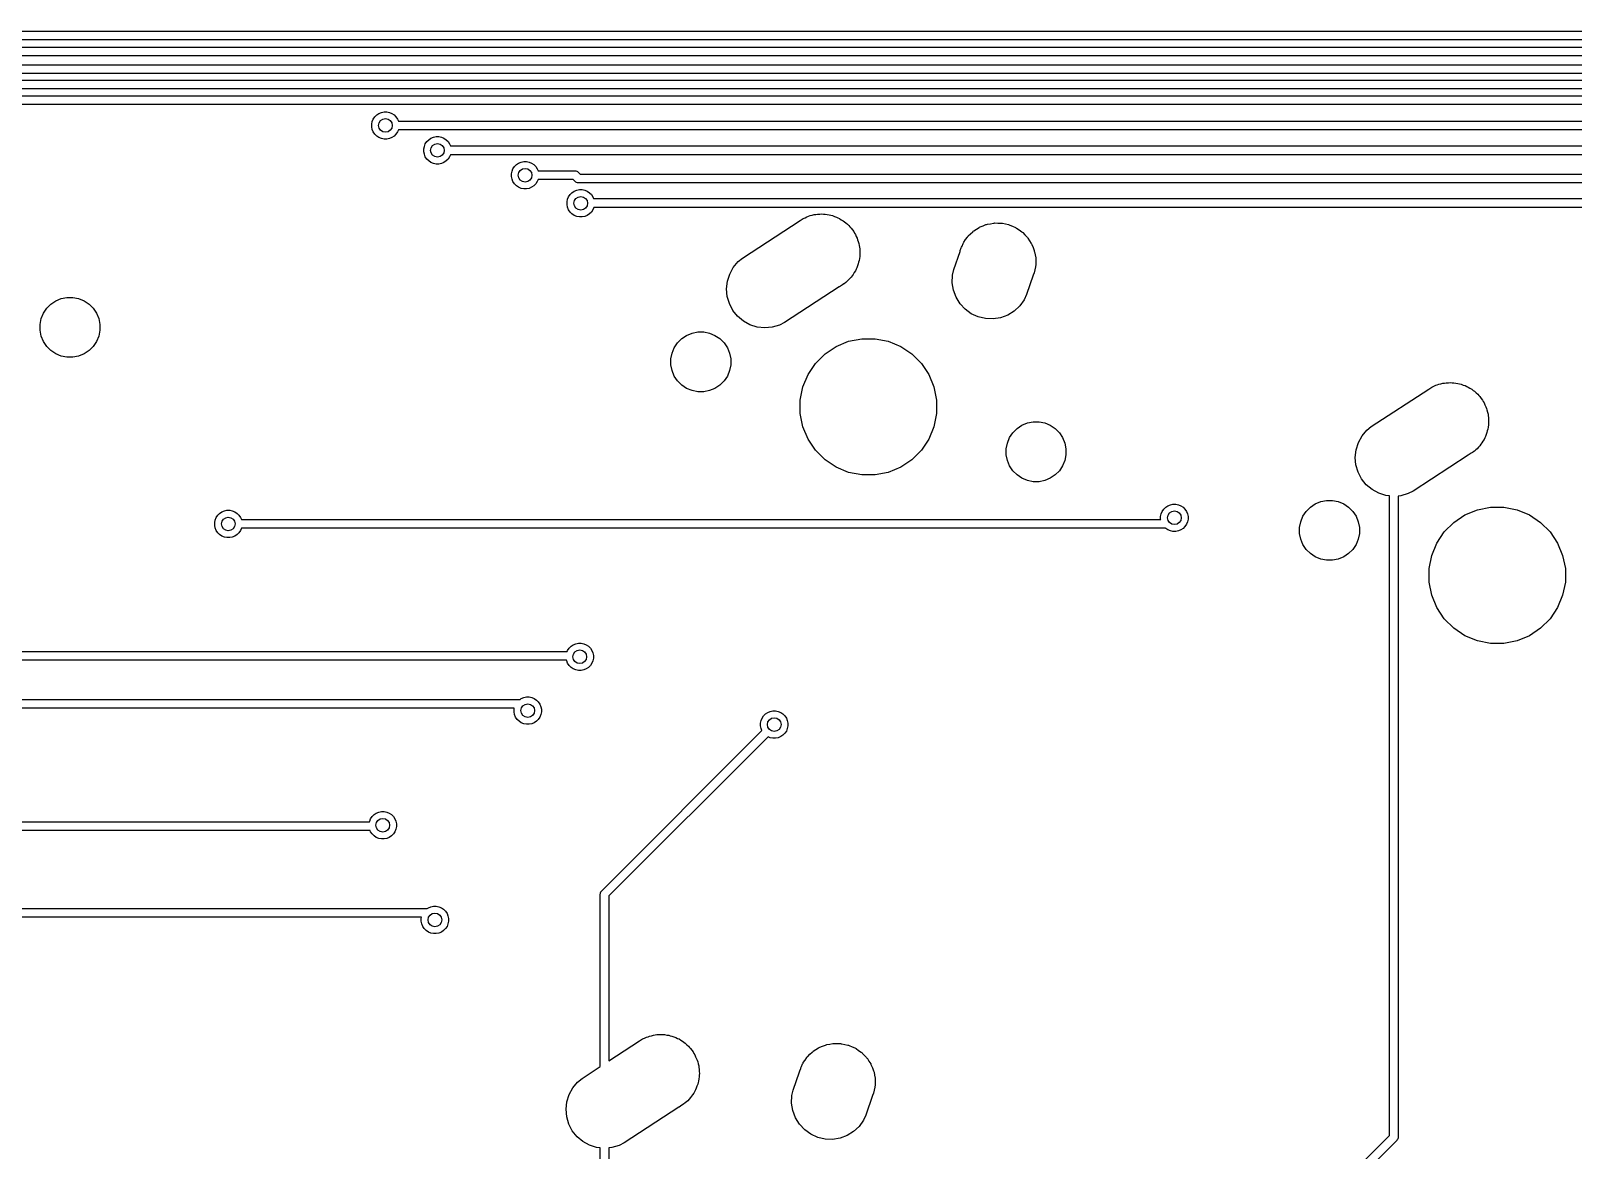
# Model space of a CAD drawing. Extents: x -26.1 to -7.5, y -7.6 to -2.2.
# Drawn here: x -18.563 to -16.785, y -3.48 to -2.191 of the extents above; entities that cross this region are included whole.
import ezdxf

# ---------------------------------------------------------------- set-up
doc = ezdxf.new("R2010")
doc.units = 0
doc.header["$MEASUREMENT"] = 0
doc.layers.add('BLACK', color=7, linetype='CONTINUOUS')

msp = doc.modelspace()

# ---------------------------------------------------------------- linework, layer by layer
at = {"layer": 'BLACK', "linetype": 'CONTINUOUS'}
for p, q in [((-21.1002, -2.191), (-8.00043, -2.192)), ((-8.00226, -2.202), (-21.0979, -2.201)), ((-20.8736, -2.20987), (-10.016, -2.20987)), ((-10.0178, -2.21987), (-20.8718, -2.21987)), ((-20.8088, -2.23), (-10.3214, -2.23)), ((-10.3233, -2.24), (-20.8069, -2.24)), ((-20.7338, -2.24787), (-10.9747, -2.24787)), ((-10.9781, -2.25787), (-20.7319, -2.25787)), ((-20.7264, -2.26575), (-12.2233, -2.26575)), ((-12.2251, -2.27575), (-20.7245, -2.27575)), ((-18.168, -2.29254), (-18.1662, -2.28996)), ((-18.1662, -2.28996), (-18.164, -2.28777)), ((-18.164, -2.28777), (-18.1615, -2.28604)), ((-18.1615, -2.28604), (-18.1586, -2.28486)), ((-18.1586, -2.28486), (-18.1556, -2.28425)), ((-18.1556, -2.28425), (-18.1524, -2.28425)), ((-18.1524, -2.28425), (-18.1494, -2.28486)), ((-18.1494, -2.28486), (-18.1465, -2.28604)), ((-18.1465, -2.28604), (-18.144, -2.28777)), ((-18.144, -2.28777), (-18.1418, -2.28996)), ((-18.1418, -2.28996), (-18.14, -2.29254)), ((-18.1697, -2.29845), (-18.1691, -2.29541)), ((-18.1697, -2.30155), (-18.1697, -2.29845)), ((-18.1691, -2.30459), (-18.1697, -2.30155)), ((-18.1691, -2.29541), (-18.168, -2.29254)), ((-18.168, -2.30746), (-18.1691, -2.30459)), ((-18.1662, -2.31004), (-18.168, -2.30746)), ((-18.164, -2.31223), (-18.1662, -2.31004)), ((-18.1418, -2.31004), (-18.144, -2.31223)), ((-18.14, -2.30746), (-18.1418, -2.31004)), ((-18.14, -2.29254), (-18.139, -2.295)), ((-18.139, -2.305), (-18.14, -2.30746)), ((-18.139, -2.295), (-13.1126, -2.295)), ((-13.1144, -2.305), (-18.139, -2.305)), ((-18.1615, -2.31396), (-18.164, -2.31223)), ((-18.1586, -2.31514), (-18.1615, -2.31396)), ((-18.1556, -2.31575), (-18.1586, -2.31514)), ((-18.1524, -2.31575), (-18.1556, -2.31575)), ((-18.1494, -2.31514), (-18.1524, -2.31575)), ((-18.1465, -2.31396), (-18.1494, -2.31514)), ((-18.144, -2.31223), (-18.1465, -2.31396)), ((-18.1097, -2.32707), (-18.1091, -2.32403)), ((-18.1097, -2.33017), (-18.1097, -2.32707)), ((-18.1091, -2.32403), (-18.108, -2.32116)), ((-18.108, -2.32116), (-18.1062, -2.31858)), ((-18.1062, -2.31858), (-18.104, -2.31639)), ((-18.104, -2.31639), (-18.1015, -2.31467)), ((-18.1015, -2.31467), (-18.0986, -2.31348)), ((-18.0986, -2.31348), (-18.0956, -2.31287)), ((-18.0956, -2.31287), (-18.0924, -2.31287)), ((-18.0924, -2.31287), (-18.0894, -2.31348)), ((-18.0894, -2.31348), (-18.0865, -2.31467)), ((-18.0865, -2.31467), (-18.084, -2.31639)), ((-18.084, -2.31639), (-18.0818, -2.31858)), ((-18.0818, -2.31858), (-18.08, -2.32116)), ((-18.08, -2.32116), (-18.079, -2.32362)), ((-18.079, -2.32362), (-14.0266, -2.32362)), ((-18.1091, -2.33322), (-18.1097, -2.33017)), ((-18.108, -2.33608), (-18.1091, -2.33322)), ((-18.1062, -2.33866), (-18.108, -2.33608)), ((-18.104, -2.34085), (-18.1062, -2.33866)), ((-18.1015, -2.34258), (-18.104, -2.34085)), ((-18.0986, -2.34376), (-18.1015, -2.34258)), ((-18.0956, -2.34437), (-18.0986, -2.34376)), ((-18.0924, -2.34437), (-18.0956, -2.34437)), ((-18.0894, -2.34376), (-18.0924, -2.34437)), ((-18.0865, -2.34258), (-18.0894, -2.34376)), ((-18.084, -2.34085), (-18.0865, -2.34258)), ((-18.0818, -2.33866), (-18.084, -2.34085)), ((-18.08, -2.33608), (-18.0818, -2.33866)), ((-18.079, -2.33362), (-18.08, -2.33608)), ((-14.0284, -2.33362), (-18.079, -2.33362)), ((-18.0052, -2.34721), (-18.003, -2.34501)), ((-18.003, -2.34501), (-18.0005, -2.34329)), ((-18.0005, -2.34329), (-17.9976, -2.3421)), ((-17.9976, -2.3421), (-17.9946, -2.3415)), ((-17.9946, -2.3415), (-17.9914, -2.3415)), ((-17.9914, -2.3415), (-17.9884, -2.3421)), ((-17.9884, -2.3421), (-17.9855, -2.34329)), ((-17.9855, -2.34329), (-17.983, -2.34501)), ((-17.983, -2.34501), (-17.9808, -2.34721)), ((-18.0087, -2.35569), (-18.0081, -2.35265)), ((-18.0087, -2.3588), (-18.0087, -2.35569)), ((-18.0081, -2.36184), (-18.0087, -2.3588)), ((-18.0081, -2.35265), (-18.007, -2.34978)), ((-18.007, -2.3647), (-18.0081, -2.36184)), ((-18.007, -2.34978), (-18.0052, -2.34721)), ((-17.9808, -2.34721), (-17.979, -2.34978)), ((-17.979, -2.34978), (-17.978, -2.35224)), ((-17.978, -2.36224), (-17.979, -2.3647)), ((-17.978, -2.35224), (-17.9358, -2.35224)), ((-17.9376, -2.36224), (-17.978, -2.36224)), ((-17.9355, -2.36436), (-17.9376, -2.36224)), ((-17.9358, -2.35224), (-17.9356, -2.35222)), ((-17.9356, -2.35222), (-17.9353, -2.35224)), ((-17.9353, -2.35224), (-17.9346, -2.35232)), ((-17.9346, -2.35232), (-17.9336, -2.3526)), ((-17.9336, -2.3526), (-17.9328, -2.35307)), ((-17.9328, -2.35307), (-17.932, -2.35369)), ((-17.932, -2.35369), (-17.9319, -2.35388)), ((-17.9319, -2.35388), (-17.9297, -2.356)), ((-17.9297, -2.356), (-14.8887, -2.356)), ((-18.0052, -2.36728), (-18.007, -2.3647)), ((-18.003, -2.36948), (-18.0052, -2.36728)), ((-18.0005, -2.3712), (-18.003, -2.36948)), ((-17.9976, -2.37239), (-18.0005, -2.3712)), ((-17.9946, -2.37299), (-17.9976, -2.37239)), ((-17.9914, -2.37299), (-17.9946, -2.37299)), ((-17.9884, -2.37239), (-17.9914, -2.37299)), ((-17.9855, -2.3712), (-17.9884, -2.37239)), ((-17.983, -2.36948), (-17.9855, -2.3712)), ((-17.9808, -2.36728), (-17.983, -2.36948)), ((-17.979, -2.3647), (-17.9808, -2.36728)), ((-17.9429, -2.38216), (-17.9412, -2.37958)), ((-17.9412, -2.37958), (-17.939, -2.37739)), ((-17.939, -2.37739), (-17.9364, -2.37567)), ((-17.9364, -2.37567), (-17.9335, -2.37448)), ((-17.9354, -2.36455), (-17.9355, -2.36436)), ((-17.9346, -2.36518), (-17.9354, -2.36455)), ((-17.9337, -2.36564), (-17.9346, -2.36518)), ((-17.9328, -2.36593), (-17.9337, -2.36564)), ((-17.9335, -2.37448), (-17.9305, -2.37387)), ((-17.9318, -2.36602), (-17.9328, -2.36593)), ((-17.9316, -2.366), (-17.9318, -2.36602)), ((-14.8905, -2.366), (-17.9316, -2.366)), ((-17.9305, -2.37387), (-17.9274, -2.37387)), ((-17.9274, -2.37387), (-17.9244, -2.37448)), ((-17.9244, -2.37448), (-17.9215, -2.37567)), ((-17.9215, -2.37567), (-17.9189, -2.37739)), ((-17.9189, -2.37739), (-17.9167, -2.37958)), ((-17.9167, -2.37958), (-17.915, -2.38216)), ((-17.9447, -2.38807), (-17.9441, -2.38503)), ((-17.9447, -2.39117), (-17.9447, -2.38807)), ((-17.9441, -2.39422), (-17.9447, -2.39117)), ((-17.9441, -2.38503), (-17.9429, -2.38216)), ((-17.9429, -2.39708), (-17.9441, -2.39422)), ((-17.9412, -2.39966), (-17.9429, -2.39708)), ((-17.915, -2.39708), (-17.9167, -2.39966)), ((-17.915, -2.38216), (-17.9141, -2.38428)), ((-17.9138, -2.39428), (-17.915, -2.39708)), ((-17.9141, -2.38428), (-16.1181, -2.38428)), ((-16.12, -2.39428), (-17.9138, -2.39428)), ((-17.939, -2.40185), (-17.9412, -2.39966)), ((-17.9364, -2.40358), (-17.939, -2.40185)), ((-17.9335, -2.40476), (-17.9364, -2.40358)), ((-17.9305, -2.40537), (-17.9335, -2.40476)), ((-17.9274, -2.40537), (-17.9305, -2.40537)), ((-17.9244, -2.40476), (-17.9274, -2.40537)), ((-17.9215, -2.40358), (-17.9244, -2.40476)), ((-17.9189, -2.40185), (-17.9215, -2.40358)), ((-17.9167, -2.39966), (-17.9189, -2.40185)), ((-17.7424, -2.4527), (-17.6761, -2.40948)), ((-17.6761, -2.40948), (-17.6727, -2.4072)), ((-17.6727, -2.4072), (-17.6704, -2.40626)), ((-17.6704, -2.40626), (-17.6683, -2.40514)), ((-17.6683, -2.40514), (-17.6664, -2.4046)), ((-17.6664, -2.4046), (-17.6646, -2.40386)), ((-17.6646, -2.40386), (-17.6622, -2.40338)), ((-17.6622, -2.40338), (-17.6599, -2.4027)), ((-17.6599, -2.4027), (-17.658, -2.40253)), ((-17.658, -2.40253), (-17.6561, -2.40216)), ((-17.6561, -2.40216), (-17.6536, -2.40216)), ((-17.6536, -2.40216), (-17.6512, -2.40194)), ((-17.6512, -2.40194), (-17.6493, -2.40216)), ((-17.6493, -2.40216), (-17.6473, -2.40216)), ((-17.6473, -2.40216), (-17.6449, -2.40263)), ((-17.6449, -2.40263), (-17.6425, -2.4029)), ((-17.6425, -2.4029), (-17.6407, -2.40348)), ((-17.6407, -2.40348), (-17.6388, -2.40386)), ((-17.6388, -2.40386), (-17.6365, -2.40479)), ((-17.6365, -2.40479), (-17.6342, -2.40552)), ((-17.6342, -2.40552), (-17.6325, -2.40646)), ((-17.6325, -2.40646), (-17.6307, -2.4072)), ((-17.6307, -2.4072), (-17.6287, -2.40855)), ((-17.6287, -2.40855), (-17.6266, -2.40972)), ((-17.6266, -2.40972), (-17.6251, -2.41097)), ((-17.6251, -2.41097), (-17.6235, -2.41204)), ((-17.6235, -2.41204), (-17.6217, -2.41377)), ((-17.6217, -2.41377), (-17.6199, -2.41534)), ((-17.6199, -2.41534), (-17.6187, -2.41684)), ((-17.6187, -2.41684), (-17.6173, -2.41821)), ((-17.4693, -2.41717), (-17.4686, -2.41675)), ((-17.4686, -2.41675), (-17.4652, -2.41551)), ((-17.4652, -2.41551), (-17.462, -2.41414)), ((-17.462, -2.41414), (-17.4612, -2.41399)), ((-17.4612, -2.41399), (-17.4604, -2.4137)), ((-17.4604, -2.4137), (-17.4569, -2.41314)), ((-17.4569, -2.41314), (-17.4534, -2.41244)), ((-17.4534, -2.41244), (-17.4526, -2.41244)), ((-17.4526, -2.41244), (-17.4518, -2.41231)), ((-17.4518, -2.41231), (-17.4482, -2.41244)), ((-17.4482, -2.41244), (-17.4447, -2.41244)), ((-17.4447, -2.41244), (-17.4439, -2.4126)), ((-17.4439, -2.4126), (-17.4431, -2.41263)), ((-17.4431, -2.41263), (-17.4396, -2.41345)), ((-17.4396, -2.41345), (-17.4361, -2.41414)), ((-17.4361, -2.41414), (-17.4354, -2.41445)), ((-17.4354, -2.41445), (-17.4346, -2.41464)), ((-17.4346, -2.41464), (-17.4313, -2.41612)), ((-17.4313, -2.41612), (-17.4281, -2.41748)), ((-17.6173, -2.41821), (-17.6159, -2.42024)), ((-17.6159, -2.42024), (-17.6144, -2.42214)), ((-17.6144, -2.42214), (-17.6135, -2.42386)), ((-17.6135, -2.42386), (-17.6125, -2.42547)), ((-17.6125, -2.42547), (-17.6115, -2.42772)), ((-17.6115, -2.42772), (-17.6104, -2.42988)), ((-17.6104, -2.42988), (-17.6099, -2.43174)), ((-17.6099, -2.43174), (-17.6091, -2.43353)), ((-17.6091, -2.43353), (-17.6086, -2.43592)), ((-17.4878, -2.43508), (-17.4875, -2.43435)), ((-17.4875, -2.43435), (-17.4854, -2.43146)), ((-17.4854, -2.43146), (-17.4834, -2.4285)), ((-17.4834, -2.4285), (-17.4829, -2.42793)), ((-17.4829, -2.42793), (-17.4824, -2.42727)), ((-17.4824, -2.42727), (-17.4798, -2.42485)), ((-17.4798, -2.42485), (-17.4773, -2.42233)), ((-17.4773, -2.42233), (-17.4766, -2.42188)), ((-17.4766, -2.42188), (-17.476, -2.42133)), ((-17.476, -2.42133), (-17.473, -2.41946)), ((-17.473, -2.41946), (-17.47, -2.41748)), ((-17.47, -2.41748), (-17.4693, -2.41717)), ((-17.4281, -2.41748), (-17.4274, -2.41793)), ((-17.4274, -2.41793), (-17.4267, -2.41827)), ((-17.4267, -2.41827), (-17.4238, -2.42035)), ((-17.4238, -2.42035), (-17.4208, -2.42233)), ((-17.4208, -2.42233), (-17.4202, -2.4229)), ((-17.4202, -2.4229), (-17.4196, -2.42337)), ((-17.4196, -2.42337), (-17.4172, -2.42598)), ((-17.4172, -2.42598), (-17.4146, -2.4285)), ((-17.4146, -2.4285), (-17.4142, -2.42917)), ((-17.4142, -2.42917), (-17.4136, -2.42976)), ((-17.4136, -2.42976), (-17.4118, -2.43279)), ((-17.4118, -2.43279), (-17.4098, -2.43575)), ((-17.6086, -2.43592), (-17.608, -2.43826)), ((-17.608, -2.43826), (-17.6078, -2.44019)), ((-17.6074, -2.45081), (-17.6079, -2.4532)), ((-17.6078, -2.44019), (-17.6074, -2.44208)), ((-17.6074, -2.44208), (-17.6074, -2.44452)), ((-17.6074, -2.44452), (-17.6072, -2.44695)), ((-17.6072, -2.44695), (-17.6074, -2.44887)), ((-17.6074, -2.44887), (-17.6074, -2.45081)), ((-17.4991, -2.46606), (-17.4919, -2.44517)), ((-17.4919, -2.44517), (-17.4916, -2.44381)), ((-17.4916, -2.44381), (-17.4905, -2.44105)), ((-17.4905, -2.44105), (-17.4902, -2.44029)), ((-17.4902, -2.44029), (-17.4896, -2.43904)), ((-17.4896, -2.43904), (-17.4883, -2.43575)), ((-17.4883, -2.43575), (-17.4878, -2.43508)), ((-17.4098, -2.43575), (-17.4095, -2.4365)), ((-17.4095, -2.4365), (-17.4091, -2.43718)), ((-17.4091, -2.43718), (-17.4078, -2.44052)), ((-17.4078, -2.44052), (-17.4064, -2.44381)), ((-17.4064, -2.44381), (-17.4063, -2.4446)), ((-17.4063, -2.4446), (-17.406, -2.44536)), ((-17.406, -2.44536), (-17.4054, -2.44887)), ((-17.4054, -2.44887), (-17.4047, -2.45237)), ((-17.4047, -2.45237), (-17.4047, -2.45318)), ((-17.7573, -2.47112), (-17.7531, -2.46348)), ((-17.7531, -2.46348), (-17.7475, -2.45679)), ((-17.7475, -2.45679), (-17.7424, -2.4527)), ((-17.6138, -2.46945), (-17.615, -2.47159)), ((-17.6125, -2.46743), (-17.6138, -2.46945)), ((-17.6117, -2.46564), (-17.6125, -2.46743)), ((-17.6108, -2.46394), (-17.6117, -2.46564)), ((-17.61, -2.46162), (-17.6108, -2.46394)), ((-17.6091, -2.45937), (-17.61, -2.46162)), ((-17.6087, -2.45747), (-17.6091, -2.45937)), ((-17.6082, -2.45562), (-17.6087, -2.45747)), ((-17.6079, -2.4532), (-17.6082, -2.45562)), ((-17.5006, -2.47242), (-17.4991, -2.46606)), ((-17.4064, -2.46965), (-17.4076, -2.47241)), ((-17.4058, -2.46616), (-17.4064, -2.46965)), ((-17.4049, -2.46269), (-17.4058, -2.46616)), ((-17.4047, -2.46109), (-17.4049, -2.46189)), ((-17.4049, -2.46189), (-17.4049, -2.46269)), ((-17.4047, -2.45318), (-17.4046, -2.45397)), ((-17.4046, -2.45397), (-17.4047, -2.45753)), ((-17.4047, -2.45753), (-17.4047, -2.46109)), ((-17.7609, -2.48811), (-17.7599, -2.47944)), ((-17.7599, -2.47944), (-17.7573, -2.47112)), ((-17.631, -2.48579), (-17.694, -2.52691)), ((-17.6307, -2.4857), (-17.631, -2.48579)), ((-17.6273, -2.48342), (-17.6307, -2.4857)), ((-17.6257, -2.48236), (-17.6273, -2.48342)), ((-17.6255, -2.4822), (-17.6257, -2.48236)), ((-17.6235, -2.48085), (-17.6255, -2.4822)), ((-17.6221, -2.47948), (-17.6235, -2.48085)), ((-17.6206, -2.47827), (-17.6221, -2.47948)), ((-17.619, -2.4764), (-17.6206, -2.47827)), ((-17.6173, -2.47468), (-17.619, -2.4764)), ((-17.6162, -2.47307), (-17.6173, -2.47468)), ((-17.615, -2.47159), (-17.6162, -2.47307)), ((-17.5009, -2.48114), (-17.5006, -2.47242)), ((-17.4995, -2.48975), (-17.5009, -2.48114)), ((-17.4076, -2.47241), (-17.4153, -2.49482)), ((-18.5443, -2.51054), (-18.5395, -2.50574)), ((-18.5395, -2.50574), (-18.5338, -2.50197)), ((-18.5338, -2.50197), (-18.5275, -2.49938)), ((-18.5275, -2.49938), (-18.5209, -2.49805)), ((-18.5209, -2.49805), (-18.5141, -2.49805)), ((-18.5141, -2.49805), (-18.5075, -2.49938)), ((-18.5075, -2.49938), (-18.5012, -2.50197)), ((-18.5012, -2.50197), (-18.4955, -2.50574)), ((-18.4955, -2.50574), (-18.4907, -2.51054)), ((-17.7601, -2.49681), (-17.7609, -2.48811)), ((-17.7577, -2.50518), (-17.7601, -2.49681)), ((-17.7537, -2.51292), (-17.7577, -2.50518)), ((-17.4964, -2.49793), (-17.4995, -2.48975)), ((-17.4919, -2.50535), (-17.4964, -2.49793)), ((-17.4859, -2.51174), (-17.4919, -2.50535)), ((-17.418, -2.50076), (-17.4231, -2.50784)), ((-17.4153, -2.49482), (-17.418, -2.50076)), ((-18.5519, -2.52911), (-18.5506, -2.52245)), ((-18.5506, -2.52245), (-18.548, -2.51618)), ((-18.548, -2.51618), (-18.5443, -2.51054)), ((-18.4907, -2.51054), (-18.487, -2.51618)), ((-18.487, -2.51618), (-18.4844, -2.52245)), ((-18.4844, -2.52245), (-18.4831, -2.52911)), ((-17.7482, -2.51973), (-17.7537, -2.51292)), ((-17.7415, -2.52534), (-17.7482, -2.51973)), ((-17.4789, -2.51685), (-17.4859, -2.51174)), ((-17.4709, -2.52048), (-17.4789, -2.51685)), ((-17.4624, -2.52249), (-17.4709, -2.52048)), ((-17.4537, -2.5228), (-17.4624, -2.52249)), ((-17.4451, -2.52141), (-17.4537, -2.5228)), ((-17.4369, -2.51836), (-17.4451, -2.52141)), ((-17.4295, -2.51378), (-17.4369, -2.51836)), ((-17.4231, -2.50784), (-17.4295, -2.51378)), ((-18.5519, -2.53589), (-18.5519, -2.52911)), ((-18.5506, -2.54255), (-18.5519, -2.53589)), ((-18.4831, -2.53589), (-18.4844, -2.54255)), ((-18.4831, -2.52911), (-18.4831, -2.53589)), ((-17.8069, -2.54174), (-17.8006, -2.53915)), ((-17.8006, -2.53915), (-17.794, -2.53782)), ((-17.794, -2.53782), (-17.7872, -2.53782)), ((-17.7872, -2.53782), (-17.7805, -2.53915)), ((-17.7805, -2.53915), (-17.7743, -2.54174)), ((-17.7339, -2.52954), (-17.7415, -2.52534)), ((-17.7256, -2.53217), (-17.7339, -2.52954)), ((-17.7169, -2.53312), (-17.7256, -2.53217)), ((-17.7082, -2.53237), (-17.7169, -2.53312)), ((-17.6998, -2.52993), (-17.7082, -2.53237)), ((-17.694, -2.52691), (-17.6998, -2.52993)), ((-18.548, -2.54882), (-18.5506, -2.54255)), ((-18.5443, -2.55446), (-18.548, -2.54882)), ((-18.5395, -2.55926), (-18.5443, -2.55446)), ((-18.4907, -2.55446), (-18.4955, -2.55926)), ((-18.487, -2.54882), (-18.4907, -2.55446)), ((-18.4844, -2.54255), (-18.487, -2.54882)), ((-17.8237, -2.56222), (-17.8211, -2.55595)), ((-17.8211, -2.55595), (-17.8173, -2.55031)), ((-17.8173, -2.55031), (-17.8125, -2.54551)), ((-17.8125, -2.54551), (-17.8069, -2.54174)), ((-17.7743, -2.54174), (-17.7686, -2.54551)), ((-17.7686, -2.54551), (-17.7638, -2.55031)), ((-17.7638, -2.55031), (-17.76, -2.55595)), ((-17.76, -2.55595), (-17.7575, -2.56222)), ((-17.6474, -2.56306), (-17.6346, -2.55447)), ((-17.6346, -2.55447), (-17.6203, -2.54855)), ((-17.6203, -2.54855), (-17.6051, -2.54554)), ((-17.6051, -2.54554), (-17.5897, -2.54554)), ((-17.5897, -2.54554), (-17.5745, -2.54855)), ((-17.5745, -2.54855), (-17.5602, -2.55447)), ((-17.5602, -2.55447), (-17.5474, -2.56306)), ((-18.5338, -2.56303), (-18.5395, -2.55926)), ((-18.5275, -2.56562), (-18.5338, -2.56303)), ((-18.5209, -2.56695), (-18.5275, -2.56562)), ((-18.5141, -2.56695), (-18.5209, -2.56695)), ((-18.5075, -2.56562), (-18.5141, -2.56695)), ((-18.5012, -2.56303), (-18.5075, -2.56562)), ((-18.4955, -2.55926), (-18.5012, -2.56303)), ((-17.825, -2.56888), (-17.8237, -2.56222)), ((-17.825, -2.57566), (-17.825, -2.56888)), ((-17.8237, -2.58232), (-17.825, -2.57566)), ((-17.7575, -2.56222), (-17.7561, -2.56888)), ((-17.7561, -2.57566), (-17.7575, -2.58232)), ((-17.7561, -2.56888), (-17.7561, -2.57566)), ((-17.667, -2.58685), (-17.6584, -2.57399)), ((-17.6584, -2.57399), (-17.6474, -2.56306)), ((-17.5474, -2.56306), (-17.5364, -2.57399)), ((-17.5364, -2.57399), (-17.5278, -2.58685)), ((-17.8211, -2.58859), (-17.8237, -2.58232)), ((-17.8173, -2.59423), (-17.8211, -2.58859)), ((-17.8125, -2.59903), (-17.8173, -2.59423)), ((-17.7638, -2.59423), (-17.7686, -2.59903)), ((-17.76, -2.58859), (-17.7638, -2.59423)), ((-17.7575, -2.58232), (-17.76, -2.58859)), ((-17.6729, -2.60114), (-17.667, -2.58685)), ((-17.5278, -2.58685), (-17.5219, -2.60114)), ((-17.8069, -2.6028), (-17.8125, -2.59903)), ((-17.8006, -2.6054), (-17.8069, -2.6028)), ((-17.794, -2.60672), (-17.8006, -2.6054)), ((-17.7872, -2.60672), (-17.794, -2.60672)), ((-17.7805, -2.6054), (-17.7872, -2.60672)), ((-17.7743, -2.6028), (-17.7805, -2.6054)), ((-17.7686, -2.59903), (-17.7743, -2.6028)), ((-17.6759, -2.6163), (-17.6729, -2.60114)), ((-17.5219, -2.60114), (-17.5189, -2.6163)), ((-17.018, -2.64682), (-16.9517, -2.6036)), ((-16.9517, -2.6036), (-16.9482, -2.60131)), ((-16.9482, -2.60131), (-16.946, -2.60038)), ((-16.946, -2.60038), (-16.9438, -2.59925)), ((-16.9438, -2.59925), (-16.942, -2.59871)), ((-16.942, -2.59871), (-16.9402, -2.59797)), ((-16.9402, -2.59797), (-16.9378, -2.5975)), ((-16.9378, -2.5975), (-16.9354, -2.59681)), ((-16.9354, -2.59681), (-16.9335, -2.59665)), ((-16.9335, -2.59665), (-16.9316, -2.59627)), ((-16.9316, -2.59627), (-16.9292, -2.59627)), ((-16.9292, -2.59627), (-16.9268, -2.59606)), ((-16.9268, -2.59606), (-16.9248, -2.59627)), ((-16.9248, -2.59627), (-16.9229, -2.59627)), ((-16.9229, -2.59627), (-16.9205, -2.59675)), ((-16.9205, -2.59675), (-16.9181, -2.59701)), ((-16.9181, -2.59701), (-16.9162, -2.59759)), ((-16.9162, -2.59759), (-16.9143, -2.59797)), ((-16.9143, -2.59797), (-16.9121, -2.59891)), ((-16.9121, -2.59891), (-16.9098, -2.59964)), ((-16.9098, -2.59964), (-16.9081, -2.60057)), ((-16.9081, -2.60057), (-16.9063, -2.60131)), ((-16.9063, -2.60131), (-16.9043, -2.60267)), ((-16.9043, -2.60267), (-16.9021, -2.60384)), ((-16.9021, -2.60384), (-16.9006, -2.60508)), ((-16.9006, -2.60508), (-16.899, -2.60616)), ((-16.899, -2.60616), (-16.8973, -2.60788)), ((-16.8973, -2.60788), (-16.8954, -2.60945)), ((-16.8954, -2.60945), (-16.8942, -2.61096)), ((-16.8942, -2.61096), (-16.8929, -2.61233)), ((-16.8929, -2.61233), (-16.8915, -2.61435)), ((-17.6759, -2.63177), (-17.6759, -2.6163)), ((-17.5189, -2.6163), (-17.5189, -2.63177)), ((-16.8915, -2.61435), (-16.89, -2.61626)), ((-16.89, -2.61626), (-16.8891, -2.61797)), ((-16.8891, -2.61797), (-16.888, -2.61958)), ((-16.888, -2.61958), (-16.8871, -2.62183)), ((-16.8871, -2.62183), (-16.886, -2.624)), ((-16.886, -2.624), (-16.8854, -2.62585)), ((-16.8854, -2.62585), (-16.8847, -2.62764)), ((-16.8847, -2.62764), (-16.8842, -2.63003)), ((-16.8842, -2.63003), (-16.8835, -2.63237)), ((-17.6729, -2.64693), (-17.6759, -2.63177)), ((-17.667, -2.66122), (-17.6729, -2.64693)), ((-17.5219, -2.64693), (-17.5278, -2.66122)), ((-17.5189, -2.63177), (-17.5219, -2.64693)), ((-17.4262, -2.64904), (-17.4205, -2.64527)), ((-17.4205, -2.64527), (-17.4143, -2.64267)), ((-17.4143, -2.64267), (-17.4076, -2.64135)), ((-17.4076, -2.64135), (-17.4008, -2.64135)), ((-17.4008, -2.64135), (-17.3942, -2.64267)), ((-17.3942, -2.64267), (-17.3879, -2.64527)), ((-17.3879, -2.64527), (-17.3822, -2.64904)), ((-17.0231, -2.65091), (-17.018, -2.64682)), ((-16.8834, -2.64731), (-16.8837, -2.64974)), ((-16.8835, -2.63237), (-16.8833, -2.6343)), ((-16.883, -2.64492), (-16.8834, -2.64731)), ((-16.8833, -2.6343), (-16.883, -2.6362)), ((-16.883, -2.6362), (-16.883, -2.63864)), ((-16.883, -2.63864), (-16.8828, -2.64107)), ((-16.8828, -2.64107), (-16.883, -2.64299)), ((-16.883, -2.64299), (-16.883, -2.64492)), ((-17.6584, -2.67408), (-17.667, -2.66122)), ((-17.5278, -2.66122), (-17.5364, -2.67408)), ((-17.4373, -2.66575), (-17.4347, -2.65948)), ((-17.4347, -2.65948), (-17.431, -2.65384)), ((-17.431, -2.65384), (-17.4262, -2.64904)), ((-17.3822, -2.64904), (-17.3774, -2.65384)), ((-17.3774, -2.65384), (-17.3737, -2.65948)), ((-17.3737, -2.65948), (-17.3711, -2.66575)), ((-17.0355, -2.67356), (-17.0329, -2.66524)), ((-17.0329, -2.66524), (-17.0287, -2.65759)), ((-17.0287, -2.65759), (-17.0231, -2.65091)), ((-16.8905, -2.66571), (-16.8918, -2.66719)), ((-16.8894, -2.66357), (-16.8905, -2.66571)), ((-16.888, -2.66154), (-16.8894, -2.66357)), ((-16.8873, -2.65975), (-16.888, -2.66154)), ((-16.8863, -2.65806), (-16.8873, -2.65975)), ((-16.8856, -2.65573), (-16.8863, -2.65806)), ((-16.8847, -2.65348), (-16.8856, -2.65573)), ((-16.8843, -2.65158), (-16.8847, -2.65348)), ((-16.8837, -2.64974), (-16.8843, -2.65158)), ((-17.6474, -2.68501), (-17.6584, -2.67408)), ((-17.5364, -2.67408), (-17.5474, -2.68501)), ((-17.4387, -2.67241), (-17.4373, -2.66575)), ((-17.4387, -2.67919), (-17.4387, -2.67241)), ((-17.4373, -2.68585), (-17.4387, -2.67919)), ((-17.3711, -2.66575), (-17.3698, -2.67241)), ((-17.3698, -2.67919), (-17.3711, -2.68585)), ((-17.3698, -2.67241), (-17.3698, -2.67919)), ((-17.0365, -2.68223), (-17.0355, -2.67356)), ((-17.0357, -2.69092), (-17.0365, -2.68223)), ((-16.9065, -2.67991), (-16.9696, -2.72103)), ((-16.9063, -2.67981), (-16.9065, -2.67991)), ((-16.9029, -2.67753), (-16.9063, -2.67981)), ((-16.9013, -2.67648), (-16.9029, -2.67753)), ((-16.9011, -2.67632), (-16.9013, -2.67648)), ((-16.899, -2.67496), (-16.9011, -2.67632)), ((-16.8977, -2.6736), (-16.899, -2.67496)), ((-16.8961, -2.67239), (-16.8977, -2.6736)), ((-16.8946, -2.67052), (-16.8961, -2.67239)), ((-16.8929, -2.66879), (-16.8946, -2.67052)), ((-16.8918, -2.66719), (-16.8929, -2.66879)), ((-17.6346, -2.6936), (-17.6474, -2.68501)), ((-17.6203, -2.69952), (-17.6346, -2.6936)), ((-17.6051, -2.70254), (-17.6203, -2.69952)), ((-17.5745, -2.69952), (-17.5897, -2.70254)), ((-17.5602, -2.6936), (-17.5745, -2.69952)), ((-17.5474, -2.68501), (-17.5602, -2.6936)), ((-17.4347, -2.69212), (-17.4373, -2.68585)), ((-17.431, -2.69776), (-17.4347, -2.69212)), ((-17.4262, -2.70256), (-17.431, -2.69776)), ((-17.3774, -2.69776), (-17.3822, -2.70256)), ((-17.3737, -2.69212), (-17.3774, -2.69776)), ((-17.3711, -2.68585), (-17.3737, -2.69212)), ((-17.0333, -2.6993), (-17.0357, -2.69092)), ((-17.0292, -2.70704), (-17.0333, -2.6993)), ((-17.5897, -2.70254), (-17.6051, -2.70254)), ((-17.4205, -2.70633), (-17.4262, -2.70256)), ((-17.4143, -2.70892), (-17.4205, -2.70633)), ((-17.4076, -2.71025), (-17.4143, -2.70892)), ((-17.4008, -2.71025), (-17.4076, -2.71025)), ((-17.3942, -2.70892), (-17.4008, -2.71025)), ((-17.3879, -2.70633), (-17.3942, -2.70892)), ((-17.3822, -2.70256), (-17.3879, -2.70633)), ((-17.0238, -2.71385), (-17.0292, -2.70704)), ((-17.0171, -2.71946), (-17.0238, -2.71385)), ((-17.2524, -2.73794), (-17.2495, -2.73676)), ((-17.2495, -2.73676), (-17.2465, -2.73615)), ((-17.2465, -2.73615), (-17.2434, -2.73615)), ((-17.2434, -2.73615), (-17.2403, -2.73676)), ((-17.2403, -2.73676), (-17.2374, -2.73794)), ((-17.0881, -2.73963), (-17.0825, -2.73586)), ((-17.0825, -2.73586), (-17.0762, -2.73326)), ((-17.0762, -2.73326), (-17.0695, -2.73194)), ((-17.0695, -2.73194), (-17.0627, -2.73194)), ((-17.0627, -2.73194), (-17.0561, -2.73326)), ((-17.0561, -2.73326), (-17.0498, -2.73586)), ((-17.0498, -2.73586), (-17.0442, -2.73963)), ((-17.0095, -2.72366), (-17.0171, -2.71946)), ((-17.0011, -2.72628), (-17.0095, -2.72366)), ((-16.997, -2.72674), (-17.0011, -2.72628)), ((-16.997, -3.46316), (-16.997, -2.72674)), ((-16.9838, -2.72648), (-16.987, -2.72676)), ((-16.987, -2.72676), (-16.987, -3.46499)), ((-16.9754, -2.72404), (-16.9838, -2.72648)), ((-16.9696, -2.72103), (-16.9754, -2.72404)), ((-18.3507, -2.75745), (-18.3501, -2.75441)), ((-18.3501, -2.75441), (-18.349, -2.75154)), ((-18.349, -2.75154), (-18.3472, -2.74896)), ((-18.3472, -2.74896), (-18.345, -2.74677)), ((-18.345, -2.74677), (-18.3425, -2.74504)), ((-18.3425, -2.74504), (-18.3396, -2.74386)), ((-18.3396, -2.74386), (-18.3366, -2.74325)), ((-18.3366, -2.74325), (-18.3334, -2.74325)), ((-18.3334, -2.74325), (-18.3304, -2.74386)), ((-18.3304, -2.74386), (-18.3275, -2.74504)), ((-18.3275, -2.74504), (-18.325, -2.74677)), ((-18.325, -2.74677), (-18.3228, -2.74896)), ((-18.3228, -2.74896), (-18.321, -2.75154)), ((-18.321, -2.75154), (-18.32, -2.754)), ((-18.32, -2.754), (-17.2605, -2.754)), ((-17.2607, -2.75035), (-17.26, -2.74731)), ((-17.2607, -2.75345), (-17.2607, -2.75035)), ((-17.2605, -2.754), (-17.2607, -2.75345)), ((-17.26, -2.74731), (-17.2589, -2.74444)), ((-17.2589, -2.74444), (-17.2571, -2.74186)), ((-17.2571, -2.74186), (-17.2549, -2.73967)), ((-17.2549, -2.73967), (-17.2524, -2.73794)), ((-17.2374, -2.73794), (-17.2349, -2.73967)), ((-17.2349, -2.73967), (-17.2327, -2.74186)), ((-17.2327, -2.74186), (-17.2309, -2.74444)), ((-17.2309, -2.74444), (-17.2298, -2.74731)), ((-17.2298, -2.74731), (-17.2292, -2.75035)), ((-17.2292, -2.75345), (-17.2298, -2.75649)), ((-17.2292, -2.75035), (-17.2292, -2.75345)), ((-17.0993, -2.75634), (-17.0967, -2.75007)), ((-17.0967, -2.75007), (-17.0929, -2.74443)), ((-17.0929, -2.74443), (-17.0881, -2.73963)), ((-17.0442, -2.73963), (-17.0394, -2.74443)), ((-17.0394, -2.74443), (-17.0356, -2.75007)), ((-17.0356, -2.75007), (-17.033, -2.75634)), ((-16.923, -2.75717), (-16.9101, -2.74858)), ((-16.9101, -2.74858), (-16.8958, -2.74267)), ((-16.8958, -2.74267), (-16.8807, -2.73965)), ((-16.8807, -2.73965), (-16.8652, -2.73965)), ((-16.8652, -2.73965), (-16.8501, -2.74267)), ((-16.8501, -2.74267), (-16.8358, -2.74858)), ((-16.8358, -2.74858), (-16.8229, -2.75717)), ((-18.3507, -2.76055), (-18.3507, -2.75745)), ((-18.3501, -2.76359), (-18.3507, -2.76055)), ((-18.349, -2.76646), (-18.3501, -2.76359)), ((-18.3472, -2.76904), (-18.349, -2.76646)), ((-18.345, -2.77123), (-18.3472, -2.76904)), ((-18.3425, -2.77296), (-18.345, -2.77123)), ((-18.325, -2.77123), (-18.3275, -2.77296)), ((-18.3228, -2.76904), (-18.325, -2.77123)), ((-18.321, -2.76646), (-18.3228, -2.76904)), ((-18.32, -2.764), (-18.321, -2.76646)), ((-17.2551, -2.764), (-18.32, -2.764)), ((-17.2549, -2.76413), (-17.2551, -2.764)), ((-17.2524, -2.76586), (-17.2549, -2.76413)), ((-17.2495, -2.76704), (-17.2524, -2.76586)), ((-17.2465, -2.76765), (-17.2495, -2.76704)), ((-17.2434, -2.76765), (-17.2465, -2.76765)), ((-17.2403, -2.76704), (-17.2434, -2.76765)), ((-17.2374, -2.76586), (-17.2403, -2.76704)), ((-17.2349, -2.76413), (-17.2374, -2.76586)), ((-17.2327, -2.76194), (-17.2349, -2.76413)), ((-17.2309, -2.75936), (-17.2327, -2.76194)), ((-17.2298, -2.75649), (-17.2309, -2.75936)), ((-17.1006, -2.76299), (-17.0993, -2.75634)), ((-17.1006, -2.76978), (-17.1006, -2.76299)), ((-17.0993, -2.77643), (-17.1006, -2.76978)), ((-17.033, -2.75634), (-17.0317, -2.76299)), ((-17.0317, -2.76978), (-17.033, -2.77643)), ((-17.0317, -2.76299), (-17.0317, -2.76978)), ((-16.9425, -2.78097), (-16.9339, -2.76811)), ((-16.9339, -2.76811), (-16.923, -2.75717)), ((-16.8229, -2.75717), (-16.812, -2.76811)), ((-16.812, -2.76811), (-16.8034, -2.78097)), ((-18.3396, -2.77414), (-18.3425, -2.77296)), ((-18.3366, -2.77475), (-18.3396, -2.77414)), ((-18.3334, -2.77475), (-18.3366, -2.77475)), ((-18.3304, -2.77414), (-18.3334, -2.77475)), ((-18.3275, -2.77296), (-18.3304, -2.77414)), ((-17.0967, -2.7827), (-17.0993, -2.77643)), ((-17.0929, -2.78835), (-17.0967, -2.7827)), ((-17.0881, -2.79314), (-17.0929, -2.78835)), ((-17.0394, -2.78835), (-17.0442, -2.79314)), ((-17.0356, -2.7827), (-17.0394, -2.78835)), ((-17.033, -2.77643), (-17.0356, -2.7827)), ((-16.9484, -2.79525), (-16.9425, -2.78097)), ((-16.8034, -2.78097), (-16.7975, -2.79525)), ((-17.0825, -2.79691), (-17.0881, -2.79314)), ((-17.0762, -2.79951), (-17.0825, -2.79691)), ((-17.0695, -2.80083), (-17.0762, -2.79951)), ((-17.0627, -2.80083), (-17.0695, -2.80083)), ((-17.0561, -2.79951), (-17.0627, -2.80083)), ((-17.0498, -2.79691), (-17.0561, -2.79951)), ((-17.0442, -2.79314), (-17.0498, -2.79691)), ((-16.9514, -2.81042), (-16.9484, -2.79525)), ((-16.7975, -2.79525), (-16.7944, -2.81042)), ((-16.9514, -2.82588), (-16.9514, -2.81042)), ((-16.7944, -2.81042), (-16.7944, -2.82588)), ((-16.9484, -2.84105), (-16.9514, -2.82588)), ((-16.9425, -2.85533), (-16.9484, -2.84105)), ((-16.7975, -2.84105), (-16.8034, -2.85533)), ((-16.7944, -2.82588), (-16.7975, -2.84105)), ((-16.9339, -2.86819), (-16.9425, -2.85533)), ((-16.8034, -2.85533), (-16.812, -2.86819)), ((-16.923, -2.87912), (-16.9339, -2.86819)), ((-16.812, -2.86819), (-16.8229, -2.87912)), ((-17.9346, -2.89686), (-17.9316, -2.89625)), ((-17.9316, -2.89625), (-17.9284, -2.89625)), ((-17.9284, -2.89625), (-17.9254, -2.89686)), ((-16.9101, -2.88772), (-16.923, -2.87912)), ((-16.8958, -2.89363), (-16.9101, -2.88772)), ((-16.8807, -2.89665), (-16.8958, -2.89363)), ((-16.8652, -2.89665), (-16.8807, -2.89665)), ((-16.8501, -2.89363), (-16.8652, -2.89665)), ((-16.8358, -2.88772), (-16.8501, -2.89363)), ((-16.8229, -2.87912), (-16.8358, -2.88772)), ((-20.132, -2.906), (-17.9446, -2.906)), ((-17.9446, -2.906), (-17.944, -2.90454)), ((-17.944, -2.90454), (-17.9422, -2.90196)), ((-17.9422, -2.90196), (-17.94, -2.89977)), ((-17.94, -2.89977), (-17.9375, -2.89804)), ((-17.9375, -2.89804), (-17.9346, -2.89686)), ((-17.9254, -2.89686), (-17.9225, -2.89804)), ((-17.9225, -2.89804), (-17.92, -2.89977)), ((-17.92, -2.89977), (-17.9178, -2.90196)), ((-17.9178, -2.90196), (-17.916, -2.90454)), ((-17.916, -2.90454), (-17.9149, -2.90741)), ((-17.9149, -2.90741), (-17.9143, -2.91045)), ((-17.9143, -2.91355), (-17.9149, -2.91659)), ((-17.9143, -2.91045), (-17.9143, -2.91355)), ((-17.9453, -2.916), (-20.132, -2.916)), ((-17.9451, -2.91659), (-17.9453, -2.916)), ((-17.944, -2.91946), (-17.9451, -2.91659)), ((-17.9422, -2.92204), (-17.944, -2.91946)), ((-17.94, -2.92423), (-17.9422, -2.92204)), ((-17.9375, -2.92596), (-17.94, -2.92423)), ((-17.9346, -2.92714), (-17.9375, -2.92596)), ((-17.9316, -2.92775), (-17.9346, -2.92714)), ((-17.9284, -2.92775), (-17.9316, -2.92775)), ((-17.9254, -2.92714), (-17.9284, -2.92775)), ((-17.9225, -2.92596), (-17.9254, -2.92714)), ((-17.92, -2.92423), (-17.9225, -2.92596)), ((-17.9178, -2.92204), (-17.92, -2.92423)), ((-17.916, -2.91946), (-17.9178, -2.92204)), ((-17.9149, -2.91659), (-17.916, -2.91946)), ((-20.043, -2.961), (-17.9989, -2.961)), ((-17.9989, -2.961), (-17.9975, -2.96004)), ((-17.9975, -2.96004), (-17.9946, -2.95886)), ((-17.9946, -2.95886), (-17.9916, -2.95825)), ((-17.9916, -2.95825), (-17.9884, -2.95825)), ((-17.9884, -2.95825), (-17.9854, -2.95886)), ((-17.9854, -2.95886), (-17.9825, -2.96004)), ((-17.9825, -2.96004), (-17.98, -2.96177)), ((-17.98, -2.96177), (-17.9778, -2.96396)), ((-17.9778, -2.96396), (-17.976, -2.96654)), ((-17.976, -2.96654), (-17.9749, -2.96941)), ((-18.0055, -2.971), (-20.043, -2.971)), ((-18.0057, -2.97245), (-18.0055, -2.971)), ((-18.0057, -2.97555), (-18.0057, -2.97245)), ((-18.0051, -2.97859), (-18.0057, -2.97555)), ((-18.004, -2.98146), (-18.0051, -2.97859)), ((-18.0022, -2.98404), (-18.004, -2.98146)), ((-18, -2.98623), (-18.0022, -2.98404)), ((-17.9778, -2.98404), (-17.98, -2.98623)), ((-17.976, -2.98146), (-17.9778, -2.98404)), ((-17.9749, -2.97859), (-17.976, -2.98146)), ((-17.9749, -2.96941), (-17.9743, -2.97245)), ((-17.9743, -2.97555), (-17.9749, -2.97859)), ((-17.9743, -2.97245), (-17.9743, -2.97555)), ((-17.7217, -2.98845), (-17.7211, -2.98541)), ((-17.7211, -2.98541), (-17.72, -2.98254)), ((-17.72, -2.98254), (-17.7182, -2.97996)), ((-17.7182, -2.97996), (-17.716, -2.97777)), ((-17.716, -2.97777), (-17.7135, -2.97604)), ((-17.7135, -2.97604), (-17.7106, -2.97486)), ((-17.7106, -2.97486), (-17.7076, -2.97425)), ((-17.7076, -2.97425), (-17.7044, -2.97425)), ((-17.7044, -2.97425), (-17.7014, -2.97486)), ((-17.7014, -2.97486), (-17.6985, -2.97604)), ((-17.6985, -2.97604), (-17.696, -2.97777)), ((-17.696, -2.97777), (-17.6938, -2.97996)), ((-17.6938, -2.97996), (-17.692, -2.98254)), ((-17.692, -2.98254), (-17.6909, -2.98541)), ((-17.6909, -2.98541), (-17.6903, -2.98845)), ((-17.9975, -2.98796), (-18, -2.98623)), ((-17.9946, -2.98914), (-17.9975, -2.98796)), ((-17.9916, -2.98975), (-17.9946, -2.98914)), ((-17.9884, -2.98975), (-17.9916, -2.98975)), ((-17.9854, -2.98914), (-17.9884, -2.98975)), ((-17.9825, -2.98796), (-17.9854, -2.98914)), ((-17.98, -2.98623), (-17.9825, -2.98796)), ((-17.9048, -3.18169), (-17.7201, -2.99705)), ((-17.7217, -2.99155), (-17.7217, -2.98845)), ((-17.7211, -2.99459), (-17.7217, -2.99155)), ((-17.7201, -2.99705), (-17.7211, -2.99459)), ((-17.696, -3.00223), (-17.6985, -3.00396)), ((-17.6938, -3.00004), (-17.696, -3.00223)), ((-17.692, -2.99746), (-17.6938, -3.00004)), ((-17.6909, -2.99459), (-17.692, -2.99746)), ((-17.6903, -2.99155), (-17.6909, -2.99459)), ((-17.6903, -2.98845), (-17.6903, -2.99155)), ((-17.7131, -3.00412), (-17.8964, -3.18747)), ((-17.7106, -3.00514), (-17.7131, -3.00412)), ((-17.7076, -3.00575), (-17.7106, -3.00514)), ((-17.7044, -3.00575), (-17.7076, -3.00575)), ((-17.7014, -3.00514), (-17.7044, -3.00575)), ((-17.6985, -3.00396), (-17.7014, -3.00514)), ((-18.167, -3.09377), (-18.1645, -3.09204)), ((-18.1645, -3.09204), (-18.1616, -3.09086)), ((-18.1616, -3.09086), (-18.1586, -3.09025)), ((-18.1586, -3.09025), (-18.1554, -3.09025)), ((-18.1554, -3.09025), (-18.1524, -3.09086)), ((-18.1524, -3.09086), (-18.1495, -3.09204)), ((-18.1495, -3.09204), (-18.147, -3.09377)), ((-21.147, -3.102), (-18.1723, -3.102)), ((-18.1723, -3.102), (-18.1721, -3.10141)), ((-18.1721, -3.10141), (-18.171, -3.09854)), ((-18.171, -3.09854), (-18.1692, -3.09596)), ((-18.1692, -3.09596), (-18.167, -3.09377)), ((-18.147, -3.09377), (-18.1448, -3.09596)), ((-18.1448, -3.09596), (-18.143, -3.09854)), ((-18.143, -3.09854), (-18.1419, -3.10141)), ((-18.1419, -3.10141), (-18.1413, -3.10445)), ((-18.1413, -3.10755), (-18.1419, -3.11059)), ((-18.1413, -3.10445), (-18.1413, -3.10755)), ((-18.1716, -3.112), (-21.147, -3.112)), ((-18.171, -3.11346), (-18.1716, -3.112)), ((-18.1692, -3.11604), (-18.171, -3.11346)), ((-18.167, -3.11823), (-18.1692, -3.11604)), ((-18.1645, -3.11996), (-18.167, -3.11823)), ((-18.1616, -3.12114), (-18.1645, -3.11996)), ((-18.1586, -3.12175), (-18.1616, -3.12114)), ((-18.1554, -3.12175), (-18.1586, -3.12175)), ((-18.1524, -3.12114), (-18.1554, -3.12175)), ((-18.1495, -3.11996), (-18.1524, -3.12114)), ((-18.147, -3.11823), (-18.1495, -3.11996)), ((-18.1448, -3.11604), (-18.147, -3.11823)), ((-18.143, -3.11346), (-18.1448, -3.11604)), ((-18.1419, -3.11059), (-18.143, -3.11346)), ((-17.9064, -3.1854), (-17.9063, -3.18442)), ((-17.9064, -3.18564), (-17.9064, -3.1854)), ((-17.9064, -3.38399), (-17.9064, -3.18564)), ((-17.9063, -3.18442), (-17.906, -3.18348)), ((-17.906, -3.18348), (-17.9058, -3.18298)), ((-17.9058, -3.18298), (-17.9056, -3.18261)), ((-17.9056, -3.18261), (-17.905, -3.18185)), ((-17.905, -3.18185), (-17.9048, -3.18169)), ((-17.8964, -3.18747), (-17.8964, -3.37747)), ((-21.147, -3.202), (-18.1059, -3.202)), ((-18.1125, -3.212), (-21.147, -3.212)), ((-18.1127, -3.21345), (-18.1125, -3.212)), ((-18.1127, -3.21655), (-18.1127, -3.21345)), ((-18.1121, -3.21959), (-18.1127, -3.21655)), ((-18.1059, -3.202), (-18.1045, -3.20104)), ((-18.1045, -3.20104), (-18.1016, -3.19986)), ((-18.1016, -3.19986), (-18.0986, -3.19925)), ((-18.0986, -3.19925), (-18.0954, -3.19925)), ((-18.0954, -3.19925), (-18.0924, -3.19986)), ((-18.0924, -3.19986), (-18.0895, -3.20104)), ((-18.0895, -3.20104), (-18.087, -3.20277)), ((-18.087, -3.20277), (-18.0848, -3.20496)), ((-18.0848, -3.20496), (-18.083, -3.20754)), ((-18.083, -3.20754), (-18.0819, -3.21041)), ((-18.0819, -3.21041), (-18.0813, -3.21345)), ((-18.0813, -3.21655), (-18.0819, -3.21959)), ((-18.0813, -3.21345), (-18.0813, -3.21655)), ((-18.111, -3.22246), (-18.1121, -3.21959)), ((-18.1092, -3.22504), (-18.111, -3.22246)), ((-18.107, -3.22723), (-18.1092, -3.22504)), ((-18.1045, -3.22896), (-18.107, -3.22723)), ((-18.1016, -3.23014), (-18.1045, -3.22896)), ((-18.0986, -3.23075), (-18.1016, -3.23014)), ((-18.0954, -3.23075), (-18.0986, -3.23075)), ((-18.0924, -3.23014), (-18.0954, -3.23075)), ((-18.0895, -3.22896), (-18.0924, -3.23014)), ((-18.087, -3.22723), (-18.0895, -3.22896)), ((-18.0848, -3.22504), (-18.087, -3.22723)), ((-18.083, -3.22246), (-18.0848, -3.22504)), ((-18.0819, -3.21959), (-18.083, -3.22246)), ((-17.8964, -3.37747), (-17.8611, -3.35446)), ((-17.8611, -3.35446), (-17.8577, -3.35218)), ((-17.8577, -3.35218), (-17.8554, -3.35124)), ((-17.8554, -3.35124), (-17.8533, -3.35012)), ((-17.8533, -3.35012), (-17.8514, -3.34958)), ((-17.8514, -3.34958), (-17.8496, -3.34884)), ((-17.8496, -3.34884), (-17.8472, -3.34836)), ((-17.8472, -3.34836), (-17.8449, -3.34768)), ((-17.8449, -3.34768), (-17.843, -3.34751)), ((-17.843, -3.34751), (-17.8411, -3.34714)), ((-17.8411, -3.34714), (-17.8386, -3.34714)), ((-17.8386, -3.34714), (-17.8362, -3.34692)), ((-17.8362, -3.34692), (-17.8343, -3.34714)), ((-17.8343, -3.34714), (-17.8323, -3.34714)), ((-17.8323, -3.34714), (-17.8299, -3.34761)), ((-17.8299, -3.34761), (-17.8275, -3.34788)), ((-17.8275, -3.34788), (-17.8257, -3.34846)), ((-17.8257, -3.34846), (-17.8238, -3.34884)), ((-17.8238, -3.34884), (-17.8215, -3.34977)), ((-17.8215, -3.34977), (-17.8192, -3.35051)), ((-17.8192, -3.35051), (-17.8175, -3.35144)), ((-17.8175, -3.35144), (-17.8157, -3.35218)), ((-17.8157, -3.35218), (-17.8137, -3.35353)), ((-17.8137, -3.35353), (-17.8116, -3.35471)), ((-17.8116, -3.35471), (-17.8101, -3.35595)), ((-17.8101, -3.35595), (-17.8085, -3.35702)), ((-17.8085, -3.35702), (-17.8067, -3.35875)), ((-17.8067, -3.35875), (-17.8049, -3.36032)), ((-17.6462, -3.35897), (-17.6454, -3.35868)), ((-17.6454, -3.35868), (-17.6419, -3.35812)), ((-17.6419, -3.35812), (-17.6384, -3.35742)), ((-17.6384, -3.35742), (-17.6376, -3.35742)), ((-17.6376, -3.35742), (-17.6368, -3.35729)), ((-17.6368, -3.35729), (-17.6332, -3.35742)), ((-17.6332, -3.35742), (-17.6297, -3.35742)), ((-17.6297, -3.35742), (-17.6289, -3.35758)), ((-17.6289, -3.35758), (-17.6281, -3.35761)), ((-17.6281, -3.35761), (-17.6246, -3.35843)), ((-17.6246, -3.35843), (-17.6211, -3.35912)), ((-17.8049, -3.36032), (-17.8037, -3.36183)), ((-17.8037, -3.36183), (-17.8023, -3.36319)), ((-17.8023, -3.36319), (-17.8009, -3.36522)), ((-17.8009, -3.36522), (-17.7994, -3.36712)), ((-17.7994, -3.36712), (-17.7985, -3.36884)), ((-17.7985, -3.36884), (-17.7975, -3.37045)), ((-17.7975, -3.37045), (-17.7965, -3.3727)), ((-17.7965, -3.3727), (-17.7954, -3.37486)), ((-17.7954, -3.37486), (-17.7949, -3.37672)), ((-17.6725, -3.37933), (-17.6704, -3.37644)), ((-17.6704, -3.37644), (-17.6684, -3.37348)), ((-17.6684, -3.37348), (-17.6679, -3.37291)), ((-17.6679, -3.37291), (-17.6674, -3.37225)), ((-17.6674, -3.37225), (-17.6648, -3.36983)), ((-17.6648, -3.36983), (-17.6623, -3.36731)), ((-17.6623, -3.36731), (-17.6616, -3.36686)), ((-17.6616, -3.36686), (-17.661, -3.36631)), ((-17.661, -3.36631), (-17.658, -3.36444)), ((-17.658, -3.36444), (-17.655, -3.36246)), ((-17.655, -3.36246), (-17.6543, -3.36215)), ((-17.6543, -3.36215), (-17.6536, -3.36173)), ((-17.6536, -3.36173), (-17.6502, -3.36049)), ((-17.6502, -3.36049), (-17.647, -3.35912)), ((-17.647, -3.35912), (-17.6462, -3.35897)), ((-17.6211, -3.35912), (-17.6204, -3.35943)), ((-17.6204, -3.35943), (-17.6196, -3.35962)), ((-17.6196, -3.35962), (-17.6163, -3.3611)), ((-17.6163, -3.3611), (-17.6131, -3.36246)), ((-17.6131, -3.36246), (-17.6124, -3.36291)), ((-17.6124, -3.36291), (-17.6117, -3.36325)), ((-17.6117, -3.36325), (-17.6088, -3.36533)), ((-17.6088, -3.36533), (-17.6058, -3.36731)), ((-17.6058, -3.36731), (-17.6052, -3.36788)), ((-17.6052, -3.36788), (-17.6046, -3.36835)), ((-17.6046, -3.36835), (-17.6022, -3.37096)), ((-17.6022, -3.37096), (-17.5996, -3.37348)), ((-17.5996, -3.37348), (-17.5992, -3.37415)), ((-17.5992, -3.37415), (-17.5986, -3.37474)), ((-17.5986, -3.37474), (-17.5968, -3.37777)), ((-17.9274, -3.39768), (-17.9064, -3.38399)), ((-17.7949, -3.37672), (-17.7941, -3.37851)), ((-17.7941, -3.37851), (-17.7936, -3.3809)), ((-17.7936, -3.3809), (-17.793, -3.38324)), ((-17.793, -3.38324), (-17.7928, -3.38517)), ((-17.7928, -3.38517), (-17.7924, -3.38706)), ((-17.7924, -3.38706), (-17.7924, -3.3895)), ((-17.7924, -3.3895), (-17.7922, -3.39193)), ((-17.7922, -3.39193), (-17.7924, -3.39385)), ((-17.7924, -3.39385), (-17.7924, -3.39579)), ((-17.6841, -3.41104), (-17.6769, -3.39015)), ((-17.6769, -3.39015), (-17.6766, -3.38879)), ((-17.6766, -3.38879), (-17.6755, -3.38603)), ((-17.6755, -3.38603), (-17.6752, -3.38527)), ((-17.6752, -3.38527), (-17.6746, -3.38402)), ((-17.6746, -3.38402), (-17.6733, -3.38073)), ((-17.6733, -3.38073), (-17.6728, -3.38006)), ((-17.6728, -3.38006), (-17.6725, -3.37933)), ((-17.5968, -3.37777), (-17.5948, -3.38073)), ((-17.5948, -3.38073), (-17.5945, -3.38148)), ((-17.5945, -3.38148), (-17.5941, -3.38216)), ((-17.5941, -3.38216), (-17.5928, -3.3855)), ((-17.5928, -3.3855), (-17.5914, -3.38879)), ((-17.5914, -3.38879), (-17.5913, -3.38958)), ((-17.5913, -3.38958), (-17.591, -3.39034)), ((-17.591, -3.39034), (-17.5904, -3.39386)), ((-17.5904, -3.39386), (-17.5897, -3.39735)), ((-17.9423, -3.4161), (-17.9381, -3.40846)), ((-17.9381, -3.40846), (-17.9325, -3.40177)), ((-17.9325, -3.40177), (-17.9274, -3.39768)), ((-17.7967, -3.41062), (-17.7975, -3.41241)), ((-17.7958, -3.40892), (-17.7967, -3.41062)), ((-17.795, -3.4066), (-17.7958, -3.40892)), ((-17.7941, -3.40435), (-17.795, -3.4066)), ((-17.7937, -3.40245), (-17.7941, -3.40435)), ((-17.7932, -3.4006), (-17.7937, -3.40245)), ((-17.7929, -3.39818), (-17.7932, -3.4006)), ((-17.7924, -3.39579), (-17.7929, -3.39818)), ((-17.6856, -3.4174), (-17.6841, -3.41104)), ((-17.5908, -3.41114), (-17.5914, -3.41463)), ((-17.5899, -3.40767), (-17.5908, -3.41114)), ((-17.5897, -3.40607), (-17.5899, -3.40687)), ((-17.5899, -3.40687), (-17.5899, -3.40767)), ((-17.5897, -3.39735), (-17.5897, -3.39816)), ((-17.5897, -3.39816), (-17.5896, -3.39895)), ((-17.5896, -3.39895), (-17.5897, -3.40251)), ((-17.5897, -3.40251), (-17.5897, -3.40607)), ((-17.9459, -3.4331), (-17.9449, -3.42442)), ((-17.9449, -3.42442), (-17.9423, -3.4161)), ((-17.8123, -3.4284), (-17.8157, -3.43068)), ((-17.8107, -3.42734), (-17.8123, -3.4284)), ((-17.8105, -3.42718), (-17.8107, -3.42734)), ((-17.8085, -3.42583), (-17.8105, -3.42718)), ((-17.8071, -3.42446), (-17.8085, -3.42583)), ((-17.8056, -3.42325), (-17.8071, -3.42446)), ((-17.804, -3.42138), (-17.8056, -3.42325)), ((-17.8023, -3.41966), (-17.804, -3.42138)), ((-17.8012, -3.41805), (-17.8023, -3.41966)), ((-17.8, -3.41657), (-17.8012, -3.41805)), ((-17.7988, -3.41443), (-17.8, -3.41657)), ((-17.7975, -3.41241), (-17.7988, -3.41443)), ((-17.6859, -3.42612), (-17.6856, -3.4174)), ((-17.6845, -3.43473), (-17.6859, -3.42612)), ((-17.5926, -3.41739), (-17.6003, -3.4398)), ((-17.5914, -3.41463), (-17.5926, -3.41739)), ((-17.9451, -3.44179), (-17.9459, -3.4331)), ((-17.9427, -3.45016), (-17.9451, -3.44179)), ((-17.816, -3.43077), (-17.879, -3.47189)), ((-17.8157, -3.43068), (-17.816, -3.43077)), ((-17.6814, -3.44291), (-17.6845, -3.43473)), ((-17.6769, -3.45033), (-17.6814, -3.44291)), ((-17.603, -3.44575), (-17.6081, -3.45282)), ((-17.6003, -3.4398), (-17.603, -3.44575)), ((-17.9387, -3.4579), (-17.9427, -3.45016)), ((-17.9332, -3.46471), (-17.9387, -3.4579)), ((-17.9265, -3.47032), (-17.9332, -3.46471)), ((-17.6709, -3.45672), (-17.6769, -3.45033)), ((-17.6639, -3.46183), (-17.6709, -3.45672)), ((-17.6559, -3.46546), (-17.6639, -3.46183)), ((-17.6219, -3.46334), (-17.6301, -3.46639)), ((-17.6145, -3.45876), (-17.6219, -3.46334)), ((-17.6081, -3.45282), (-17.6145, -3.45876)), ((-17.0846, -3.55078), (-16.997, -3.46316)), ((-16.987, -3.46499), (-16.9869, -3.46524)), ((-16.9869, -3.46524), (-16.987, -3.46548)), ((-17.9189, -3.47452), (-17.9265, -3.47032)), ((-17.9106, -3.47715), (-17.9189, -3.47452)), ((-17.9064, -3.47761), (-17.9106, -3.47715)), ((-17.9064, -3.51104), (-17.9064, -3.47761)), ((-17.8932, -3.47735), (-17.8964, -3.47762)), ((-17.8964, -3.47762), (-17.8964, -3.51287)), ((-17.8848, -3.47491), (-17.8932, -3.47735)), ((-17.879, -3.47189), (-17.8848, -3.47491)), ((-17.6474, -3.46747), (-17.6559, -3.46546)), ((-17.6387, -3.46778), (-17.6474, -3.46747)), ((-17.6301, -3.46639), (-17.6387, -3.46778)), ((-16.9886, -3.46894), (-17.0775, -3.55785)), ((-16.9884, -3.46879), (-16.9886, -3.46894)), ((-16.9878, -3.46803), (-16.9884, -3.46879)), ((-16.9873, -3.46716), (-16.9878, -3.46803)), ((-16.987, -3.46622), (-16.9873, -3.46716)), ((-16.987, -3.46548), (-16.987, -3.46622))]:
    msp.add_line(p, q, dxfattribs=at)
at = {"layer": 'BLACK'}
for centre in [(-18.154, -2.3), (-18.094, -2.32862), (-17.993, -2.35724), (-17.9289, -2.38962), (-18.335, -2.759), (-17.2449, -2.7519), (-17.93, -2.912), (-17.99, -2.974), (-17.706, -2.99), (-18.157, -3.106), (-18.097, -3.215)]:
    msp.add_circle(centre, 0.00787, dxfattribs=at)

doc.saveas('drawing.dxf')
